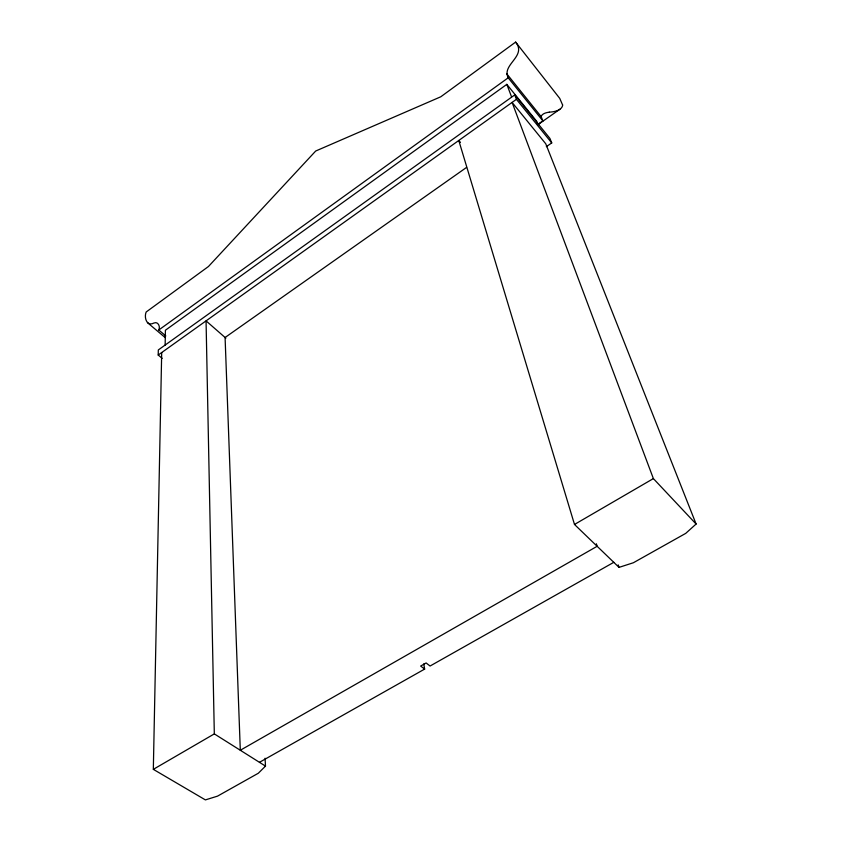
<?xml version="1.0" encoding="UTF-8"?>
<svg xmlns="http://www.w3.org/2000/svg" width="842" height="842" viewBox="0 0 842 842"><rect width="100%" height="100%" fill="white"/><g stroke="black" fill="none" stroke-linecap="round" stroke-linejoin="round"><path stroke-width="1.26" d="M165.148 345.188L165.4 330.243L506.831 84.358L536.68 121.29L538.07 124.795M265.072 758.232L265.493 766.115L258.336 773.23L217.499 796.153L205.385 799.9L153.328 769.346L161.696 352.545M162.211 358.366L158.201 355.04L158.317 349.946L514.746 94.925L549.921 138.425L551.731 142.919L546.332 146.666M165.821 335.937L158.78 330.001C160.548 326.612 158.085 321.16 153.96 323.012C146.782 326.896 143.835 317.581 146.161 312.003L208.458 266.504L315.697 151.023L440.776 96.788L515.63 42.1L559.751 98.409L562.582 104.955M537.501 124.658L542.869 120.89L508.21 77.801C501.379 64.434 527.124 56.34 515.63 42.1M696.102 524.029L653.381 478.593L512.094 102.419L545.742 143.761L696.102 524.029L685.725 533.375L633.373 562.751L619.017 567.371L574.497 524.461L458.774 140.477L460.458 142.414M158.78 330.001L508.21 77.801M158.201 355.04L516.43 99.324L514.746 94.925M466.552 167.421L225.088 337.495L240.307 750.254L597.146 546.29L596.357 543.785M538.564 124.227L559.93 109.218M153.328 769.346L214.321 733.887L206.058 320.876L225.867 338.168M574.497 524.461L653.381 478.593M259.462 762.315L424.642 669.085L423.779 663.906M613.786 562.33L430.073 666.022L426.105 662.959L420.653 666.043L424.642 669.085M214.321 733.887L265.493 766.115M147.413 322.612L165.169 337.568M516.43 99.324L551.731 142.919M506.61 73.622L541.143 116.606L542.869 120.89M506.831 84.358L511.473 96.651M618.196 564.877L619.017 567.371M541.111 116.596A16.682 7.704 12.1 0 1 549.3 112.207M562.656 104.976A23.208 10.525 11.7 0 1 549.247 112.154"/></g></svg>
